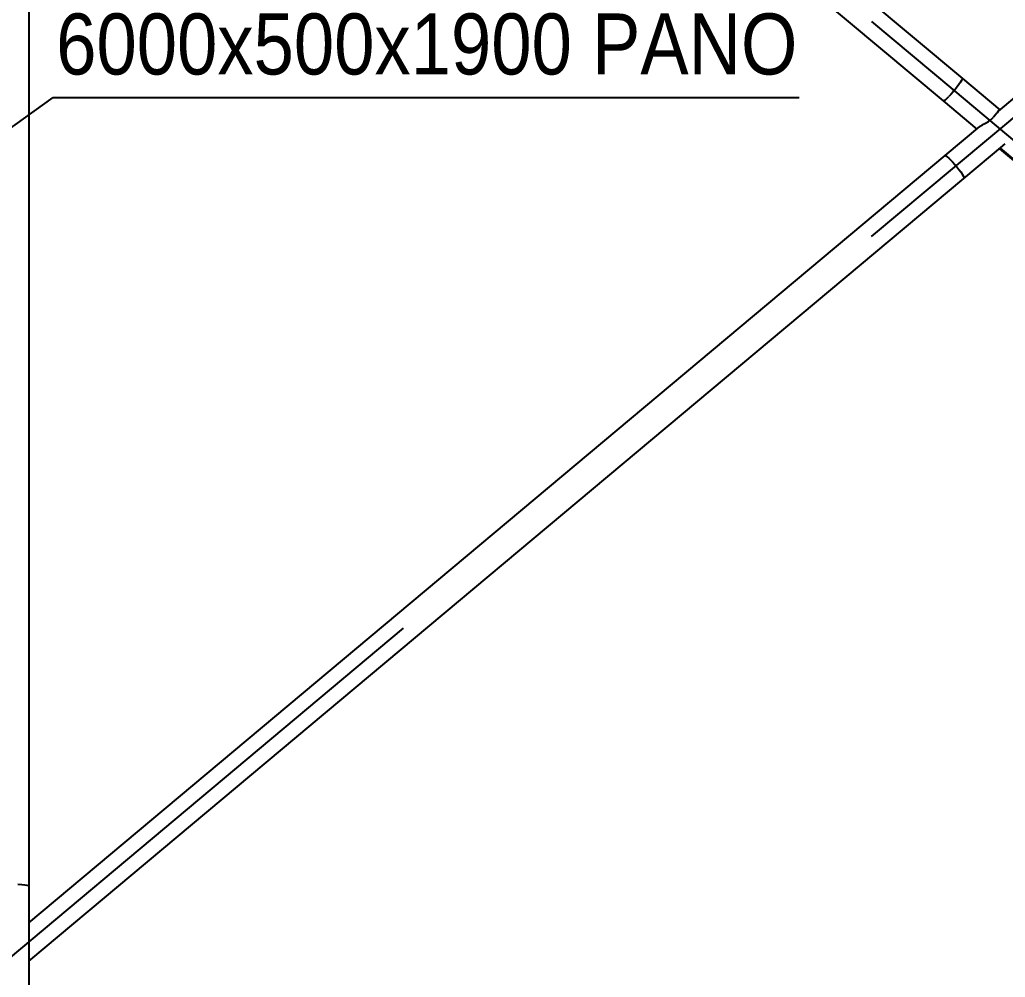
# Model space of a CAD drawing. Header units: millimetres. Extents: x 150209.93 to 150215.05, y 136675.65 to 136679.93.
# Drawn here: x 150213.6282 to 150213.7897, y 136677.8198 to 136677.9768 of the extents above; entities that cross this region are included whole.
import ezdxf

# ---------------------------------------------------------------- set-up
doc = ezdxf.new("R2010")
doc.units = ezdxf.units.MM
doc.header["$LTSCALE"] = 0.25
doc.linetypes.add('CENTER', pattern=[50.8, 31.75, -6.35, 6.35, -6.35])
doc.linetypes.add('XKITLINE00', pattern=[0])
doc.styles.add('ARIAL', font='arial.ttf')
doc.styles.add('ROMANS', font='romans.shx')
doc.dimstyles.new('MD300', dxfattribs={"dimtxt": 2.5, "dimasz": 2.5, "dimexe": 1, "dimexo": 1, "dimgap": 0.5, "dimtad": 1, "dimdec": 1, "dimlfac": 50, "dimrnd": 0.5, "dimdsep": 46, "dimtxsty": 'ROMANS', "dimcen": 1, "dimclrd": 146, "dimclre": 146, "dimclrt": 30, "dimadec": 1, "dimazin": 2, "dimtfac": 1, "dimtdec": 1, "dimtmove": 0, "dimatfit": 1, "dimfxl": 1, "dimtolj": 1, "dimtzin": 0, "dimlwd": -1, "dimlwe": -1, "dimarcsym": 0})

# ---------------------------------------------------------------- blocks, each defined once
blk = doc.blocks.new('çatıı')
at = {"color": 8, "linetype": 'XKITLINE00'}
for p, q in [((23506.2, 12689.51), (23506.2, 11020.27)), ((23506.2, 12322.29), (24271.1, 11681.8)), ((23506.2, 12290.65), (24255.3, 11663.39)), ((24268.32, 11676.87), (24266.85, 11674.9)), ((24268.31, 11676.86), (24266.85, 11674.9)), ((24269.53, 11678.62), (24268.32, 11676.87)), ((24269.53, 11678.62), (24268.32, 11676.87)), ((24270.42, 11680.08), (24269.53, 11678.62)), ((24270.42, 11680.08), (24269.53, 11678.62)), ((24270.96, 11681.15), (24270.42, 11680.08)), ((24270.96, 11681.15), (24270.42, 11680.08)), ((24271.1, 11681.8), (24270.96, 11681.15)), ((24271.1, 11681.8), (24270.96, 11681.15)), ((24271.1, 11681.8), (24301.79, 11656.11)), ((24300.59, 11655.1), (24332.78, 11682.05)), ((24261.67, 11668.71), (24259.99, 11666.91)), ((24261.68, 11668.71), (24259.99, 11666.91)), ((24263.44, 11670.72), (24261.68, 11668.71)), ((24263.44, 11670.71), (24261.68, 11668.72)), ((24265.19, 11672.81), (24263.44, 11670.72)), ((24265.19, 11672.81), (24263.44, 11670.72)), ((24266.85, 11674.9), (24265.19, 11672.81)), ((24266.84, 11674.89), (24265.2, 11672.81)), ((24255.3, 11663.41), (24255.3, 11663.39)), ((24255.3, 11663.41), (24255.3, 11663.39)), ((24255.3, 11663.39), (24255.55, 11663.2)), ((24255.3, 11663.39), (24282.9, 11640.28)), ((24255.3, 11663.39), (24255.55, 11663.2)), ((24255.55, 11663.2), (24256.19, 11663.49)), ((24255.55, 11663.2), (24256.19, 11663.49)), ((24256.19, 11663.49), (24257.17, 11664.23)), ((24256.19, 11663.49), (24257.17, 11664.23)), ((24257.17, 11664.23), (24258.46, 11665.39)), ((24257.17, 11664.23), (24258.46, 11665.38)), ((24258.46, 11665.39), (24259.99, 11666.91)), ((24258.46, 11665.39), (24259.99, 11666.91)), ((24299.04, 11653.06), (24298.29, 11651.89)), ((24299.54, 11653.62), (24299.04, 11653.06)), ((24300.53, 11654.98), (24299.54, 11653.62)), ((24300.59, 11655.1), (24300.53, 11654.98)), ((24287.73, 11643.73), (24288.5, 11644.23)), ((24288.5, 11644.23), (24290.08, 11645.01)), ((24290.08, 11645.01), (24292.48, 11646.49)), ((24292.48, 11646.49), (24294.73, 11648.19)), ((24294.73, 11648.19), (24296.7, 11650.02)), ((24298.29, 11651.89), (24296.7, 11650.02)), ((24256.9, 11618.51), (24285.53, 11642.49)), ((24285.53, 11642.49), (24285.73, 11642.58)), ((24285.73, 11642.58), (24287.73, 11643.73)), ((24304.6, 11626.78), (24306.26, 11628.22)), ((24272.23, 11599.68), (24304.36, 11626.58)), ((24301.5, 11624.18), (24330.98, 11599.5)), ((24301.68, 11624.34), (24331.31, 11599.53)), ((24302, 11624.61), (24317.1, 11611.97)), ((24304.36, 11626.58), (24304.6, 11626.78)), ((23506.2, 10989.92), (24256.9, 11618.51)), ((24256.9, 11618.51), (24257.56, 11618.32)), ((24256.9, 11618.51), (24257.56, 11618.32)), ((24257.56, 11618.32), (24258.57, 11617.67)), ((24257.56, 11618.32), (24258.57, 11617.67)), ((24258.57, 11617.67), (24259.88, 11616.59)), ((24258.57, 11617.67), (24259.88, 11616.59)), ((24259.88, 11616.59), (24261.42, 11615.13)), ((24259.88, 11616.59), (24261.42, 11615.13)), ((24261.42, 11615.13), (24263.12, 11613.37)), ((24261.42, 11615.13), (24263.12, 11613.37)), ((24263.12, 11613.37), (24264.9, 11611.4)), ((24263.12, 11613.37), (24264.9, 11611.4)), ((24264.9, 11611.4), (24266.66, 11609.31)), ((24264.9, 11611.4), (24266.66, 11609.31)), ((24266.66, 11609.31), (24268.31, 11607.21)), ((24266.66, 11609.31), (24268.31, 11607.21)), ((24268.31, 11607.21), (24269.78, 11605.2)), ((24268.31, 11607.21), (24269.78, 11605.2)), ((24269.78, 11605.2), (24270.98, 11603.39)), ((24269.78, 11605.2), (24270.98, 11603.39)), ((23506.2, 10958.24), (24272.23, 11599.68)), ((24270.98, 11603.39), (24271.86, 11601.86)), ((24270.98, 11603.39), (24271.86, 11601.86)), ((24271.86, 11601.86), (24272.38, 11600.7)), ((24271.86, 11601.86), (24272.38, 11600.7)), ((24272.5, 11599.96), (24272.23, 11599.68)), ((24272.5, 11599.96), (24272.23, 11599.68)), ((24272.38, 11600.7), (24272.5, 11599.96)), ((24272.38, 11600.7), (24272.5, 11599.96)), ((23497.2, 11021.36), (23500.39, 11021.16)), ((23500.39, 11021.16), (23502.91, 11020.94)), ((23500.39, 11021.15), (23502.91, 11020.94)), ((23502.91, 11020.94), (23502.92, 11020.94)), ((23502.91, 11020.94), (23504.73, 11020.72)), ((23502.92, 11020.94), (23504.73, 11020.72)), ((23504.73, 11020.72), (23505.83, 11020.5)), ((23504.73, 11020.72), (23505.83, 11020.5)), ((23505.83, 11020.5), (23506.2, 11020.27)), ((23505.83, 11020.5), (23506.2, 11020.27)), ((23506.2, 11020.27), (23506.2, 10620.27))]:
    blk.add_line(p, q, dxfattribs=at)
at = {"color": 8, "linetype": 'CENTER'}
for p, q in [((23430, 12370.27), (24263.2, 11672.6)), ((24263.2, 11672.6), (24339.36, 11608.82)), ((24264.56, 11609.09), (24340.44, 11672.63)), ((23430, 10910.27), (24264.56, 11609.09))]:
    blk.add_line(p, q, dxfattribs=at)
at = {"color": 146}
blk.add_line((23526.25, 11666.29), (24137.42, 11666.29), dxfattribs=at)
at = {"color": 8, "linetype": 'XKITLINE00'}
for centre in [(24263.2, 11672.6), (24263.2, 11672.6), (24264.56, 11609.09), (24264.56, 11609.09)]:
    blk.add_circle(centre, 0.05, dxfattribs=at)
at = {"color": 30, "style": 'ARIAL', "width": 0.85}
blk.add_text('6000x500x1900 PANO', height=50, dxfattribs=at).set_placement((23528.64, 11685.04))
blk.add_leader([(23254.57, 11470.96), (23526.25, 11666.29)], dimstyle='MD300', override={"dimgap": 0.5, "dimtad": 0})

msp = doc.modelspace()

# ---------------------------------------------------------------- block references
at = {"xscale": 0.0002000170049888334, "yscale": 0.0002000170049888334, "zscale": 0.0002000170049888334}
msp.add_blockref('çatıı', (150208.92807, 136675.63059), dxfattribs=at)

doc.saveas('drawing.dxf')
